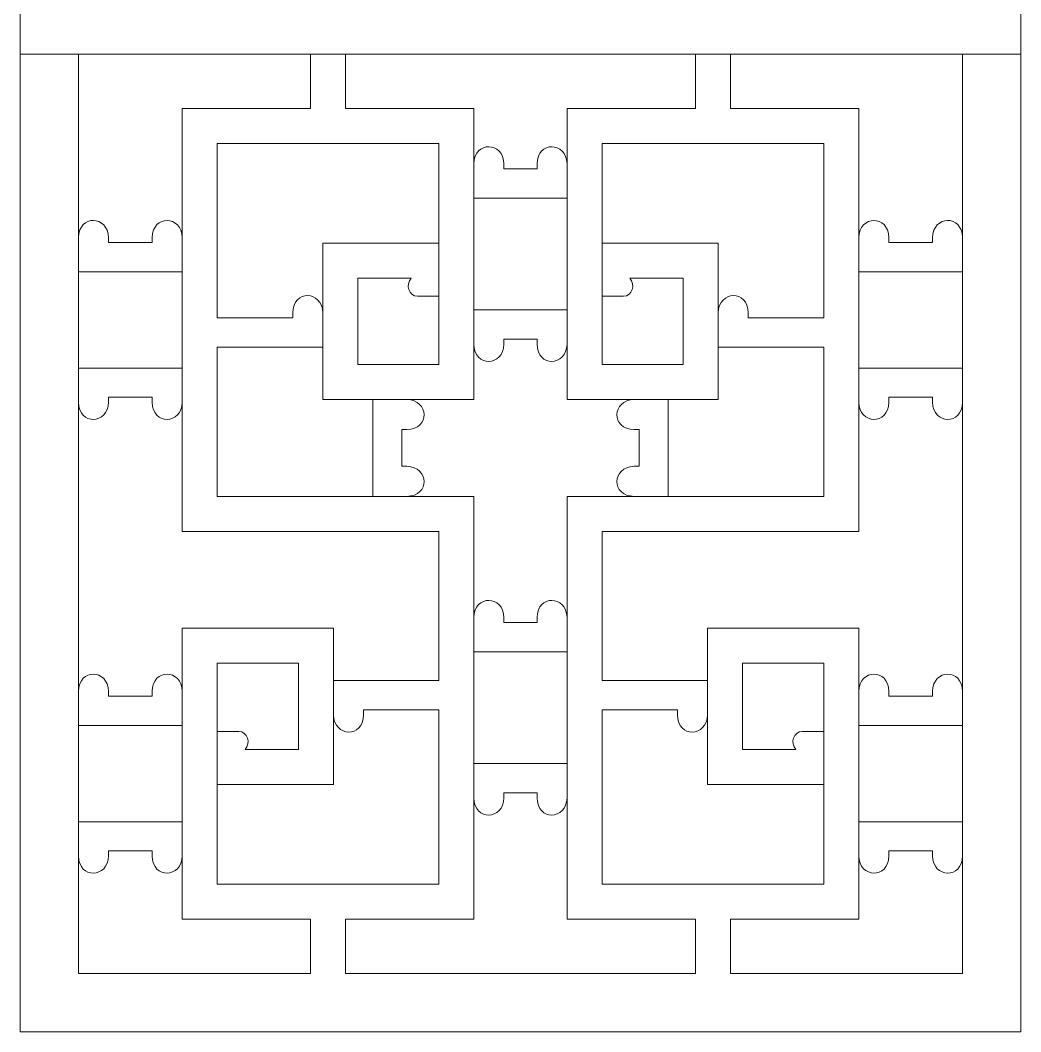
# Model space of a CAD drawing. Header units: centimetres. Extents: x 20.8 to 27.4, y -9.5 to 9.5.
# Drawn here: x 24.612 to 27.368, y -9.5 to -6.715 of the extents above; entities that cross this region are included whole.
import ezdxf

# ---------------------------------------------------------------- set-up
doc = ezdxf.new("R2010")
doc.units = ezdxf.units.CM
doc.header["$MEASUREMENT"] = 0
doc.layers.add('layer 1', color=7, linetype='Continuous')

msp = doc.modelspace()

# ---------------------------------------------------------------- linework, layer by layer
at = {"layer": 'layer 1', "color": 250, "lineweight": 9}
for points in [[(24.61222, -3.95665), (24.61222, -3.95665), (27.36783, -3.95665), (27.36783, -3.95665), (27.36783, -3.95665), (27.36783, -3.95665), (27.36783, -6.80866), (27.36783, -6.80866), (27.36783, -6.80866), (27.36783, -6.80866), (24.61222, -6.80866), (24.61222, -6.80866), (24.61222, -6.80866), (24.61222, -6.80866), (24.61222, -3.95665), (24.61222, -3.95665)], [(24.61222, -6.64799), (24.61222, -6.64799), (27.36783, -6.64799), (27.36783, -6.64799), (27.36783, -6.64799), (27.36783, -6.64799), (27.36783, -9.5), (27.36783, -9.5), (27.36783, -9.5), (27.36783, -9.5), (24.61222, -9.5), (24.61222, -9.5), (24.61222, -9.5), (24.61222, -9.5), (24.61222, -6.64799), (24.61222, -6.64799)]]:
    msp.add_open_spline(points, degree=3, knots=[0, 0, 0, 0, 0.2, 0.2, 0.2, 0.2, 0.4, 0.4, 0.4, 0.4, 0.6, 0.6, 0.6, 0.6, 1, 1, 1, 1], dxfattribs=at)
at = {"layer": 'layer 1', "color": 7, "lineweight": 9}
for points, knots in [([(24.77289, -7.31358), (24.77328, -7.24876), (24.85418, -7.25204), (24.85547, -7.31363), (24.85547, -7.31363), (24.85547, -7.32568), (24.85547, -7.32501), (24.85547, -7.32729), (24.85547, -7.32729), (24.85547, -7.32729), (24.97591, -7.32729), (24.97591, -7.32729), (24.97591, -7.32729), (24.97591, -7.31155), (24.97591, -7.32937), (24.97591, -7.31363), (24.97591, -7.31363), (24.97627, -7.24876), (25.05721, -7.25204), (25.0585, -7.31363), (25.0585, -7.31363), (25.0585, -7.31363), (25.0585, -6.95814), (25.0585, -6.95814), (25.0585, -6.95814), (25.0585, -6.95814), (25.412, -6.95814), (25.412, -6.95814), (25.412, -6.95814), (25.412, -6.95814), (25.412, -6.80866), (25.412, -6.80866), (25.412, -6.80866), (25.412, -6.80866), (24.77289, -6.80866), (24.77289, -6.80866), (24.77289, -6.80866), (24.77289, -6.80866), (24.77289, -7.31358), (24.77289, -7.31358)], [0, 0, 0, 0, 0.0909091, 0.0909091, 0.0909091, 0.0909091, 0.1818182, 0.1818182, 0.1818182, 0.1818182, 0.2727273, 0.2727273, 0.2727273, 0.2727273, 0.3636364, 0.3636364, 0.3636364, 0.3636364, 0.4545455, 0.4545455, 0.4545455, 0.4545455, 0.5454545, 0.5454545, 0.5454545, 0.5454545, 0.6363636, 0.6363636, 0.6363636, 0.6363636, 0.7272727, 0.7272727, 0.7272727, 0.7272727, 0.8181818, 0.8181818, 0.8181818, 0.8181818, 1, 1, 1, 1]), ([(25.50838, -6.80866), (25.50838, -6.80866), (25.50838, -6.95814), (25.50838, -6.95814), (25.50838, -6.95814), (25.50838, -6.95814), (25.86189, -6.95814), (25.86189, -6.95814), (25.86189, -6.95814), (25.86189, -6.95814), (25.86189, -7.11061), (25.86189, -7.11061), (25.86189, -7.11061), (25.86228, -7.04579), (25.94317, -7.04907), (25.94447, -7.11065), (25.94447, -7.11065), (25.94447, -7.12271), (25.94447, -7.12204), (25.94447, -7.12432), (25.94447, -7.12432), (25.94447, -7.12432), (26.03558, -7.12432), (26.03558, -7.12432), (26.03558, -7.12432), (26.03558, -7.10858), (26.03558, -7.12639), (26.03558, -7.11065), (26.03558, -7.11065), (26.03592, -7.04592), (26.11658, -7.04905), (26.11815, -7.11031), (26.11815, -7.11031), (26.11815, -7.11031), (26.11815, -6.95814), (26.11815, -6.95814), (26.11815, -6.95814), (26.11815, -6.95814), (26.47164, -6.95814), (26.47164, -6.95814), (26.47164, -6.95814), (26.47164, -6.95814), (26.47164, -6.80866), (26.47164, -6.80866), (26.47164, -6.80866), (26.47164, -6.80866), (25.50838, -6.80866), (25.50838, -6.80866)], [0, 0, 0, 0, 0.0769231, 0.0769231, 0.0769231, 0.0769231, 0.1538462, 0.1538462, 0.1538462, 0.1538462, 0.2307692, 0.2307692, 0.2307692, 0.2307692, 0.3076923, 0.3076923, 0.3076923, 0.3076923, 0.3846154, 0.3846154, 0.3846154, 0.3846154, 0.4615385, 0.4615385, 0.4615385, 0.4615385, 0.5384615, 0.5384615, 0.5384615, 0.5384615, 0.6153846, 0.6153846, 0.6153846, 0.6153846, 0.6923077, 0.6923077, 0.6923077, 0.6923077, 0.7692308, 0.7692308, 0.7692308, 0.7692308, 0.8461538, 0.8461538, 0.8461538, 0.8461538, 1, 1, 1, 1]), ([(26.56803, -6.80866), (26.56803, -6.80866), (26.56803, -6.95814), (26.56803, -6.95814), (26.56803, -6.95814), (26.56803, -6.95814), (26.92155, -6.95814), (26.92155, -6.95814), (26.92155, -6.95814), (26.92155, -6.95814), (26.92155, -7.31363), (26.92155, -7.31363), (26.92155, -7.31363), (26.92281, -7.25204), (27.00377, -7.24876), (27.00411, -7.31363), (27.00411, -7.31363), (27.00411, -7.32937), (27.00411, -7.31155), (27.00411, -7.32729), (27.00411, -7.32729), (27.00411, -7.32729), (27.12456, -7.32729), (27.12456, -7.32729), (27.12456, -7.32729), (27.12456, -7.32501), (27.12456, -7.32568), (27.12456, -7.31363), (27.12456, -7.31363), (27.12585, -7.25204), (27.20675, -7.24876), (27.20713, -7.31358), (27.20713, -7.31358), (27.20713, -7.31358), (27.20713, -6.80866), (27.20713, -6.80866), (27.20713, -6.80866), (27.20713, -6.80866), (26.56803, -6.80866), (26.56803, -6.80866)], [0, 0, 0, 0, 0.0909091, 0.0909091, 0.0909091, 0.0909091, 0.1818182, 0.1818182, 0.1818182, 0.1818182, 0.2727273, 0.2727273, 0.2727273, 0.2727273, 0.3636364, 0.3636364, 0.3636364, 0.3636364, 0.4545455, 0.4545455, 0.4545455, 0.4545455, 0.5454545, 0.5454545, 0.5454545, 0.5454545, 0.6363636, 0.6363636, 0.6363636, 0.6363636, 0.7272727, 0.7272727, 0.7272727, 0.7272727, 0.8181818, 0.8181818, 0.8181818, 0.8181818, 1, 1, 1, 1]), ([(25.44545, -7.52062), (25.44545, -7.52062), (25.44545, -7.32871), (25.44545, -7.32871), (25.44545, -7.32871), (25.44545, -7.32871), (25.76548, -7.32871), (25.76548, -7.32871), (25.76548, -7.32871), (25.76548, -7.32871), (25.76548, -7.05455), (25.76548, -7.05455), (25.76548, -7.05455), (25.76548, -7.05455), (25.15491, -7.05455), (25.15491, -7.05455), (25.15491, -7.05455), (25.15491, -7.05455), (25.15491, -7.53433), (25.15491, -7.53433), (25.15491, -7.53433), (25.15491, -7.53433), (25.36286, -7.53433), (25.36286, -7.53433), (25.36286, -7.53433), (25.36286, -7.51856), (25.36286, -7.5364), (25.36286, -7.52064), (25.36286, -7.52064), (25.36322, -7.4558), (25.44414, -7.45906), (25.44545, -7.52062)], [0, 0, 0, 0, 0.1111111, 0.1111111, 0.1111111, 0.1111111, 0.2222222, 0.2222222, 0.2222222, 0.2222222, 0.3333333, 0.3333333, 0.3333333, 0.3333333, 0.4444444, 0.4444444, 0.4444444, 0.4444444, 0.5555556, 0.5555556, 0.5555556, 0.5555556, 0.6666667, 0.6666667, 0.6666667, 0.6666667, 0.7777778, 0.7777778, 0.7777778, 0.7777778, 1, 1, 1, 1]), ([(26.53459, -7.52062), (26.53459, -7.52062), (26.53459, -7.4251), (26.53459, -7.4251), (26.53459, -7.4251), (26.53459, -7.4251), (26.53459, -7.32871), (26.53459, -7.32871), (26.53459, -7.32871), (26.53459, -7.32871), (26.21456, -7.32871), (26.21456, -7.32871), (26.21456, -7.32871), (26.21456, -7.32871), (26.21456, -7.05455), (26.21456, -7.05455), (26.21456, -7.05455), (26.21456, -7.05455), (26.82513, -7.05455), (26.82513, -7.05455), (26.82513, -7.05455), (26.82513, -7.05455), (26.82513, -7.53433), (26.82513, -7.53433), (26.82513, -7.53433), (26.82513, -7.53433), (26.61716, -7.53433), (26.61716, -7.53433), (26.61716, -7.53433), (26.61716, -7.51856), (26.61716, -7.5364), (26.61716, -7.52064), (26.61716, -7.52064), (26.61683, -7.4558), (26.53589, -7.45906), (26.53459, -7.52062)], [0, 0, 0, 0, 0.1, 0.1, 0.1, 0.1, 0.2, 0.2, 0.2, 0.2, 0.3, 0.3, 0.3, 0.3, 0.4, 0.4, 0.4, 0.4, 0.5, 0.5, 0.5, 0.5, 0.6, 0.6, 0.6, 0.6, 0.7, 0.7, 0.7, 0.7, 0.8, 0.8, 0.8, 0.8, 1, 1, 1, 1]), ([(25.86189, -7.20467), (25.86189, -7.20467), (25.86189, -7.11061), (25.86189, -7.11061), (25.86189, -7.11061), (25.86189, -7.11061), (25.86189, -7.20467), (25.86189, -7.20467)], [0, 0, 0, 0, 0.3333333, 0.3333333, 0.3333333, 0.3333333, 1, 1, 1, 1]), ([(26.11815, -7.20467), (26.11815, -7.20467), (26.11815, -7.11031), (26.11815, -7.11031), (26.11815, -7.11031), (26.11815, -7.11031), (26.11815, -7.20467), (26.11815, -7.20467)], [0, 0, 0, 0, 0.3333333, 0.3333333, 0.3333333, 0.3333333, 1, 1, 1, 1]), ([(26.11815, -7.20467), (26.11815, -7.20467), (25.86189, -7.20467), (25.86189, -7.20467), (25.86189, -7.20467), (25.86189, -7.20467), (25.86189, -7.51269), (25.86189, -7.51269), (25.86189, -7.51269), (25.86189, -7.51269), (26.11815, -7.51269), (26.11815, -7.51269), (26.11815, -7.51269), (26.11815, -7.51269), (26.11815, -7.20467), (26.11815, -7.20467)], [0, 0, 0, 0, 0.2, 0.2, 0.2, 0.2, 0.4, 0.4, 0.4, 0.4, 0.6, 0.6, 0.6, 0.6, 1, 1, 1, 1]), ([(24.77289, -7.40764), (24.77289, -7.40764), (24.77289, -7.31358), (24.77289, -7.31358), (24.77289, -7.31358), (24.77289, -7.31358), (24.77289, -7.40764), (24.77289, -7.40764)], [0, 0, 0, 0, 0.3333333, 0.3333333, 0.3333333, 0.3333333, 1, 1, 1, 1]), ([(25.0585, -7.40764), (25.0585, -7.40764), (25.0585, -7.31363), (25.0585, -7.31363), (25.0585, -7.31363), (25.0585, -7.31363), (25.0585, -7.40764), (25.0585, -7.40764)], [0, 0, 0, 0, 0.3333333, 0.3333333, 0.3333333, 0.3333333, 1, 1, 1, 1]), ([(26.92155, -7.40764), (26.92155, -7.40764), (26.92155, -7.31363), (26.92155, -7.31363), (26.92155, -7.31363), (26.92155, -7.31363), (26.92155, -7.40764), (26.92155, -7.40764)], [0, 0, 0, 0, 0.3333333, 0.3333333, 0.3333333, 0.3333333, 1, 1, 1, 1]), ([(27.20713, -7.40764), (27.20713, -7.40764), (27.20713, -7.31358), (27.20713, -7.31358), (27.20713, -7.31358), (27.20713, -7.31358), (27.20713, -7.40764), (27.20713, -7.40764)], [0, 0, 0, 0, 0.3333333, 0.3333333, 0.3333333, 0.3333333, 1, 1, 1, 1]), ([(25.76548, -7.4747), (25.76548, -7.4747), (25.76548, -7.32871), (25.76548, -7.32871), (25.76548, -7.32871), (25.76548, -7.32871), (25.76548, -7.4747), (25.76548, -7.4747)], [0, 0, 0, 0, 0.3333333, 0.3333333, 0.3333333, 0.3333333, 1, 1, 1, 1]), ([(26.21456, -7.4747), (26.21456, -7.4747), (26.21456, -7.32871), (26.21456, -7.32871), (26.21456, -7.32871), (26.21456, -7.32871), (26.21456, -7.4747), (26.21456, -7.4747)], [0, 0, 0, 0, 0.3333333, 0.3333333, 0.3333333, 0.3333333, 1, 1, 1, 1]), ([(24.77289, -7.6727), (24.77289, -7.6727), (25.0585, -7.6727), (25.0585, -7.6727), (25.0585, -7.6727), (25.0585, -7.6727), (25.0585, -7.40764), (25.0585, -7.40764), (25.0585, -7.40764), (25.0585, -7.40764), (24.77289, -7.40764), (24.77289, -7.40764), (24.77289, -7.40764), (24.77289, -7.40764), (24.77289, -7.6727), (24.77289, -7.6727)], [0, 0, 0, 0, 0.2, 0.2, 0.2, 0.2, 0.4, 0.4, 0.4, 0.4, 0.6, 0.6, 0.6, 0.6, 1, 1, 1, 1]), ([(27.20713, -7.40764), (27.20713, -7.40764), (26.92155, -7.40764), (26.92155, -7.40764), (26.92155, -7.40764), (26.92155, -7.40764), (26.92155, -7.6727), (26.92155, -7.6727), (26.92155, -7.6727), (26.92155, -7.6727), (27.20713, -7.6727), (27.20713, -7.6727), (27.20713, -7.6727), (27.20713, -7.6727), (27.20713, -7.40764), (27.20713, -7.40764)], [0, 0, 0, 0, 0.2, 0.2, 0.2, 0.2, 0.4, 0.4, 0.4, 0.4, 0.6, 0.6, 0.6, 0.6, 1, 1, 1, 1]), ([(25.68882, -7.4251), (25.67246, -7.44311), (25.68202, -7.47489), (25.70636, -7.4747), (25.70636, -7.4747), (25.72606, -7.4747), (25.74576, -7.4747), (25.76548, -7.4747), (25.76548, -7.4747), (25.76548, -7.4747), (25.76548, -7.6628), (25.76548, -7.6628), (25.76548, -7.6628), (25.76548, -7.6628), (25.54184, -7.6628), (25.54184, -7.6628), (25.54184, -7.6628), (25.54184, -7.6628), (25.54184, -7.4251), (25.54184, -7.4251), (25.54184, -7.4251), (25.54184, -7.4251), (25.68882, -7.4251), (25.68882, -7.4251)], [0, 0, 0, 0, 0.1428571, 0.1428571, 0.1428571, 0.1428571, 0.2857143, 0.2857143, 0.2857143, 0.2857143, 0.4285714, 0.4285714, 0.4285714, 0.4285714, 0.5714286, 0.5714286, 0.5714286, 0.5714286, 0.7142857, 0.7142857, 0.7142857, 0.7142857, 1, 1, 1, 1]), ([(26.2912, -7.4251), (26.30756, -7.44311), (26.29802, -7.47489), (26.27368, -7.4747), (26.27368, -7.4747), (26.25396, -7.4747), (26.23426, -7.4747), (26.21456, -7.4747), (26.21456, -7.4747), (26.21456, -7.4747), (26.21456, -7.6628), (26.21456, -7.6628), (26.21456, -7.6628), (26.21456, -7.6628), (26.43818, -7.6628), (26.43818, -7.6628), (26.43818, -7.6628), (26.43818, -7.6628), (26.43818, -7.4251), (26.43818, -7.4251), (26.43818, -7.4251), (26.43818, -7.4251), (26.2912, -7.4251), (26.2912, -7.4251)], [0, 0, 0, 0, 0.1428571, 0.1428571, 0.1428571, 0.1428571, 0.2857143, 0.2857143, 0.2857143, 0.2857143, 0.4285714, 0.4285714, 0.4285714, 0.4285714, 0.5714286, 0.5714286, 0.5714286, 0.5714286, 0.7142857, 0.7142857, 0.7142857, 0.7142857, 1, 1, 1, 1]), ([(25.86189, -7.60674), (25.86189, -7.60674), (25.86189, -7.51269), (25.86189, -7.51269), (25.86189, -7.51269), (25.86189, -7.51269), (25.86189, -7.60674), (25.86189, -7.60674)], [0, 0, 0, 0, 0.3333333, 0.3333333, 0.3333333, 0.3333333, 1, 1, 1, 1]), ([(26.11815, -7.60702), (26.11815, -7.60702), (26.11815, -7.51269), (26.11815, -7.51269), (26.11815, -7.51269), (26.11815, -7.51269), (26.11815, -7.60702), (26.11815, -7.60702)], [0, 0, 0, 0, 0.3333333, 0.3333333, 0.3333333, 0.3333333, 1, 1, 1, 1]), ([(25.44545, -7.61466), (25.44545, -7.61466), (25.44545, -7.52062), (25.44545, -7.52062), (25.44545, -7.52062), (25.44545, -7.52062), (25.44545, -7.61466), (25.44545, -7.61466)], [0, 0, 0, 0, 0.3333333, 0.3333333, 0.3333333, 0.3333333, 1, 1, 1, 1]), ([(26.53459, -7.61466), (26.53459, -7.61466), (26.53459, -7.52062), (26.53459, -7.52062), (26.53459, -7.52062), (26.53459, -7.52062), (26.53459, -7.61466), (26.53459, -7.61466)], [0, 0, 0, 0, 0.3333333, 0.3333333, 0.3333333, 0.3333333, 1, 1, 1, 1]), ([(26.30305, -8.02579), (26.23821, -8.02543), (26.24148, -7.94447), (26.30305, -7.94318), (26.30305, -7.94318), (26.31513, -7.94318), (26.31446, -7.94318), (26.31674, -7.94318), (26.31674, -7.94318), (26.31674, -7.94318), (26.31674, -7.84178), (26.31674, -7.84178), (26.31674, -7.84178), (26.30098, -7.84178), (26.31882, -7.84178), (26.30305, -7.84178), (26.30305, -7.84178), (26.23821, -7.84144), (26.24148, -7.7605), (26.30305, -7.75921), (26.30305, -7.75921), (26.30305, -7.75921), (26.11815, -7.75921), (26.11815, -7.75921), (26.11815, -7.75921), (26.11815, -7.75921), (26.11815, -7.60702), (26.11815, -7.60702), (26.11815, -7.60702), (26.11658, -7.66828), (26.03592, -7.67143), (26.03558, -7.6067), (26.03558, -7.6067), (26.03558, -7.59094), (26.03558, -7.60878), (26.03558, -7.59301), (26.03558, -7.59301), (26.03558, -7.59301), (25.94447, -7.59301), (25.94447, -7.59301), (25.94447, -7.59301), (25.94447, -7.59532), (25.94447, -7.59462), (25.94447, -7.6067), (25.94447, -7.6067), (25.94317, -7.66828), (25.86228, -7.67154), (25.86189, -7.60674), (25.86189, -7.60674), (25.86189, -7.60674), (25.86189, -7.75921), (25.86189, -7.75921), (25.86189, -7.75921), (25.86189, -7.75921), (25.67697, -7.75921), (25.67697, -7.75921), (25.67697, -7.75921), (25.73854, -7.7605), (25.74181, -7.84144), (25.67697, -7.84178), (25.67697, -7.84178), (25.66121, -7.84178), (25.67904, -7.84178), (25.66328, -7.84178), (25.66328, -7.84178), (25.66328, -7.84178), (25.66328, -7.94318), (25.66328, -7.94318), (25.66328, -7.94318), (25.66556, -7.94318), (25.66489, -7.94318), (25.67697, -7.94318), (25.67697, -7.94318), (25.73854, -7.94447), (25.74181, -8.02543), (25.67697, -8.02579), (25.67697, -8.02579), (25.67697, -8.02579), (25.76548, -8.02579), (25.76548, -8.02579), (25.76548, -8.02579), (25.76548, -8.02579), (25.86189, -8.02579), (25.86189, -8.02579), (25.86189, -8.02579), (25.86189, -8.02579), (25.86189, -8.35975), (25.86189, -8.35975), (25.86189, -8.35975), (25.86228, -8.29493), (25.94317, -8.29822), (25.94447, -8.35977), (25.94447, -8.35977), (25.94447, -8.37185), (25.94447, -8.37118), (25.94447, -8.37346), (25.94447, -8.37346), (25.94447, -8.37346), (26.03558, -8.37346), (26.03558, -8.37346), (26.03558, -8.37346), (26.03558, -8.3577), (26.03558, -8.37554), (26.03558, -8.35977), (26.03558, -8.35977), (26.03592, -8.29506), (26.11656, -8.29819), (26.11815, -8.35943), (26.11815, -8.35943), (26.11815, -8.35943), (26.11815, -8.02579), (26.11815, -8.02579), (26.11815, -8.02579), (26.17977, -8.02579), (26.24143, -8.02579), (26.30305, -8.02579)], [0, 0, 0, 0, 0.0333333, 0.0333333, 0.0333333, 0.0333333, 0.0666667, 0.0666667, 0.0666667, 0.0666667, 0.1, 0.1, 0.1, 0.1, 0.1333333, 0.1333333, 0.1333333, 0.1333333, 0.1666667, 0.1666667, 0.1666667, 0.1666667, 0.2, 0.2, 0.2, 0.2, 0.2333333, 0.2333333, 0.2333333, 0.2333333, 0.2666667, 0.2666667, 0.2666667, 0.2666667, 0.3, 0.3, 0.3, 0.3, 0.3333333, 0.3333333, 0.3333333, 0.3333333, 0.3666667, 0.3666667, 0.3666667, 0.3666667, 0.4, 0.4, 0.4, 0.4, 0.4333333, 0.4333333, 0.4333333, 0.4333333, 0.4666667, 0.4666667, 0.4666667, 0.4666667, 0.5, 0.5, 0.5, 0.5, 0.5333333, 0.5333333, 0.5333333, 0.5333333, 0.5666667, 0.5666667, 0.5666667, 0.5666667, 0.6, 0.6, 0.6, 0.6, 0.6333333, 0.6333333, 0.6333333, 0.6333333, 0.6666667, 0.6666667, 0.6666667, 0.6666667, 0.7, 0.7, 0.7, 0.7, 0.7333333, 0.7333333, 0.7333333, 0.7333333, 0.7666667, 0.7666667, 0.7666667, 0.7666667, 0.8, 0.8, 0.8, 0.8, 0.8333333, 0.8333333, 0.8333333, 0.8333333, 0.8666667, 0.8666667, 0.8666667, 0.8666667, 0.9, 0.9, 0.9, 0.9, 0.9333333, 0.9333333, 0.9333333, 0.9333333, 1, 1, 1, 1]), ([(25.58295, -8.02579), (25.58295, -8.02579), (25.58295, -7.75921), (25.58295, -7.75921), (25.58295, -7.75921), (25.58295, -7.75921), (25.44545, -7.75921), (25.44545, -7.75921), (25.44545, -7.75921), (25.44545, -7.75921), (25.44545, -7.61466), (25.44545, -7.61466), (25.44545, -7.61466), (25.44545, -7.61466), (25.15491, -7.61466), (25.15491, -7.61466), (25.15491, -7.61466), (25.15491, -7.61466), (25.15491, -8.02579), (25.15491, -8.02579), (25.15491, -8.02579), (25.15491, -8.02579), (25.58295, -8.02579), (25.58295, -8.02579)], [0, 0, 0, 0, 0.1428571, 0.1428571, 0.1428571, 0.1428571, 0.2857143, 0.2857143, 0.2857143, 0.2857143, 0.4285714, 0.4285714, 0.4285714, 0.4285714, 0.5714286, 0.5714286, 0.5714286, 0.5714286, 0.7142857, 0.7142857, 0.7142857, 0.7142857, 1, 1, 1, 1]), ([(26.39709, -8.02579), (26.53976, -8.02579), (26.68244, -8.02579), (26.82513, -8.02579), (26.82513, -8.02579), (26.82513, -8.02579), (26.82513, -7.61466), (26.82513, -7.61466), (26.82513, -7.61466), (26.82513, -7.61466), (26.53459, -7.61466), (26.53459, -7.61466), (26.53459, -7.61466), (26.53459, -7.61466), (26.53459, -7.6628), (26.53459, -7.6628), (26.53459, -7.6628), (26.53459, -7.6628), (26.53459, -7.75921), (26.53459, -7.75921), (26.53459, -7.75921), (26.53459, -7.75921), (26.39709, -7.75921), (26.39709, -7.75921), (26.39709, -7.75921), (26.39709, -7.75921), (26.39709, -8.02579), (26.39709, -8.02579)], [0, 0, 0, 0, 0.125, 0.125, 0.125, 0.125, 0.25, 0.25, 0.25, 0.25, 0.375, 0.375, 0.375, 0.375, 0.5, 0.5, 0.5, 0.5, 0.625, 0.625, 0.625, 0.625, 0.75, 0.75, 0.75, 0.75, 1, 1, 1, 1]), ([(24.77289, -7.76676), (24.77289, -7.76676), (24.77289, -7.6727), (24.77289, -7.6727), (24.77289, -7.6727), (24.77289, -7.6727), (24.77289, -7.76676), (24.77289, -7.76676)], [0, 0, 0, 0, 0.3333333, 0.3333333, 0.3333333, 0.3333333, 1, 1, 1, 1]), ([(25.0585, -7.76672), (25.0585, -7.76672), (25.0585, -7.6727), (25.0585, -7.6727), (25.0585, -7.6727), (25.0585, -7.6727), (25.0585, -7.76672), (25.0585, -7.76672)], [0, 0, 0, 0, 0.3333333, 0.3333333, 0.3333333, 0.3333333, 1, 1, 1, 1]), ([(26.92155, -7.6727), (26.92155, -7.6727), (26.92155, -7.76672), (26.92155, -7.76672), (26.92155, -7.76672), (26.92155, -7.76672), (26.92155, -7.6727), (26.92155, -7.6727)], [0, 0, 0, 0, 0.3333333, 0.3333333, 0.3333333, 0.3333333, 1, 1, 1, 1]), ([(27.20713, -7.6727), (27.20713, -7.6727), (27.20713, -7.76676), (27.20713, -7.76676), (27.20713, -7.76676), (27.20713, -7.76676), (27.20713, -7.6727), (27.20713, -7.6727)], [0, 0, 0, 0, 0.3333333, 0.3333333, 0.3333333, 0.3333333, 1, 1, 1, 1]), ([(24.77289, -8.56272), (24.77328, -8.49791), (24.85418, -8.50119), (24.85547, -8.56275), (24.85547, -8.56275), (24.85547, -8.57483), (24.85547, -8.57415), (24.85547, -8.57643), (24.85547, -8.57643), (24.85547, -8.57643), (24.97591, -8.57643), (24.97591, -8.57643), (24.97591, -8.57643), (24.97591, -8.56067), (24.97591, -8.57851), (24.97591, -8.56275), (24.97591, -8.56275), (24.97627, -8.49791), (25.05721, -8.50117), (25.0585, -8.56275), (25.0585, -8.56275), (25.0585, -8.56275), (25.0585, -8.38879), (25.0585, -8.38879), (25.0585, -8.38879), (25.19732, -8.38879), (25.33613, -8.38879), (25.47495, -8.38879), (25.47495, -8.38879), (25.47495, -8.38879), (25.47495, -8.53331), (25.47495, -8.53331), (25.47495, -8.53331), (25.47495, -8.53331), (25.76548, -8.53331), (25.76548, -8.53331), (25.76548, -8.53331), (25.76548, -8.53331), (25.76548, -8.1222), (25.76548, -8.1222), (25.76548, -8.1222), (25.76548, -8.1222), (25.0585, -8.1222), (25.0585, -8.1222), (25.0585, -8.1222), (25.0585, -8.1222), (25.0585, -7.76672), (25.0585, -7.76672), (25.0585, -7.76672), (25.05721, -7.8283), (24.97627, -7.83158), (24.97591, -7.76672), (24.97591, -7.76672), (24.97591, -7.75098), (24.97591, -7.7688), (24.97591, -7.75305), (24.97591, -7.75305), (24.97591, -7.75305), (24.85547, -7.75305), (24.85547, -7.75305), (24.85547, -7.75305), (24.85547, -7.75534), (24.85547, -7.75466), (24.85547, -7.76672), (24.85547, -7.76672), (24.85418, -7.8283), (24.77328, -7.83158), (24.77289, -7.76676), (24.77289, -7.76676), (24.77289, -7.76676), (24.77289, -8.56272), (24.77289, -8.56272)], [0, 0, 0, 0, 0.0526316, 0.0526316, 0.0526316, 0.0526316, 0.1052632, 0.1052632, 0.1052632, 0.1052632, 0.1578947, 0.1578947, 0.1578947, 0.1578947, 0.2105263, 0.2105263, 0.2105263, 0.2105263, 0.2631579, 0.2631579, 0.2631579, 0.2631579, 0.3157895, 0.3157895, 0.3157895, 0.3157895, 0.3684211, 0.3684211, 0.3684211, 0.3684211, 0.4210526, 0.4210526, 0.4210526, 0.4210526, 0.4736842, 0.4736842, 0.4736842, 0.4736842, 0.5263158, 0.5263158, 0.5263158, 0.5263158, 0.5789474, 0.5789474, 0.5789474, 0.5789474, 0.6315789, 0.6315789, 0.6315789, 0.6315789, 0.6842105, 0.6842105, 0.6842105, 0.6842105, 0.7368421, 0.7368421, 0.7368421, 0.7368421, 0.7894737, 0.7894737, 0.7894737, 0.7894737, 0.8421053, 0.8421053, 0.8421053, 0.8421053, 0.8947368, 0.8947368, 0.8947368, 0.8947368, 1, 1, 1, 1]), ([(25.67697, -7.75921), (25.67697, -7.75921), (25.58295, -7.75921), (25.58295, -7.75921), (25.58295, -7.75921), (25.58295, -7.75921), (25.67697, -7.75921), (25.67697, -7.75921)], [0, 0, 0, 0, 0.3333333, 0.3333333, 0.3333333, 0.3333333, 1, 1, 1, 1]), ([(27.20713, -7.76676), (27.20675, -7.83158), (27.12585, -7.8283), (27.12456, -7.76672), (27.12456, -7.76672), (27.12456, -7.75466), (27.12456, -7.75534), (27.12456, -7.75305), (27.12456, -7.75305), (27.12456, -7.75305), (27.00411, -7.75305), (27.00411, -7.75305), (27.00411, -7.75305), (27.00411, -7.7688), (27.00411, -7.75098), (27.00411, -7.76672), (27.00411, -7.76672), (27.00377, -7.83158), (26.92281, -7.8283), (26.92155, -7.76672), (26.92155, -7.76672), (26.92155, -7.76672), (26.92155, -8.1222), (26.92155, -8.1222), (26.92155, -8.1222), (26.92155, -8.1222), (26.21456, -8.1222), (26.21456, -8.1222), (26.21456, -8.1222), (26.21456, -8.1222), (26.21456, -8.53331), (26.21456, -8.53331), (26.21456, -8.53331), (26.21456, -8.53331), (26.5051, -8.53331), (26.5051, -8.53331), (26.5051, -8.53331), (26.5051, -8.53331), (26.5051, -8.38879), (26.5051, -8.38879), (26.5051, -8.38879), (26.64389, -8.38879), (26.78271, -8.38879), (26.92155, -8.38879), (26.92155, -8.38879), (26.92155, -8.38879), (26.92155, -8.56275), (26.92155, -8.56275), (26.92155, -8.56275), (26.92281, -8.50117), (27.00377, -8.49791), (27.00411, -8.56275), (27.00411, -8.56275), (27.00411, -8.57851), (27.00411, -8.56067), (27.00411, -8.57643), (27.00411, -8.57643), (27.00411, -8.57643), (27.12456, -8.57643), (27.12456, -8.57643), (27.12456, -8.57643), (27.12456, -8.57415), (27.12456, -8.57483), (27.12456, -8.56275), (27.12456, -8.56275), (27.12585, -8.50119), (27.20675, -8.49791), (27.20713, -8.56272), (27.20713, -8.56272), (27.20713, -8.56272), (27.20713, -7.76676), (27.20713, -7.76676)], [0, 0, 0, 0, 0.0526316, 0.0526316, 0.0526316, 0.0526316, 0.1052632, 0.1052632, 0.1052632, 0.1052632, 0.1578947, 0.1578947, 0.1578947, 0.1578947, 0.2105263, 0.2105263, 0.2105263, 0.2105263, 0.2631579, 0.2631579, 0.2631579, 0.2631579, 0.3157895, 0.3157895, 0.3157895, 0.3157895, 0.3684211, 0.3684211, 0.3684211, 0.3684211, 0.4210526, 0.4210526, 0.4210526, 0.4210526, 0.4736842, 0.4736842, 0.4736842, 0.4736842, 0.5263158, 0.5263158, 0.5263158, 0.5263158, 0.5789474, 0.5789474, 0.5789474, 0.5789474, 0.6315789, 0.6315789, 0.6315789, 0.6315789, 0.6842105, 0.6842105, 0.6842105, 0.6842105, 0.7368421, 0.7368421, 0.7368421, 0.7368421, 0.7894737, 0.7894737, 0.7894737, 0.7894737, 0.8421053, 0.8421053, 0.8421053, 0.8421053, 0.8947368, 0.8947368, 0.8947368, 0.8947368, 1, 1, 1, 1]), ([(26.39709, -7.75921), (26.39709, -7.75921), (26.30305, -7.75921), (26.30305, -7.75921), (26.30305, -7.75921), (26.30305, -7.75921), (26.39709, -7.75921), (26.39709, -7.75921)], [0, 0, 0, 0, 0.3333333, 0.3333333, 0.3333333, 0.3333333, 1, 1, 1, 1]), ([(25.67697, -8.02579), (25.67697, -8.02579), (25.58295, -8.02579), (25.58295, -8.02579), (25.58295, -8.02579), (25.58295, -8.02579), (25.67697, -8.02579), (25.67697, -8.02579)], [0, 0, 0, 0, 0.3333333, 0.3333333, 0.3333333, 0.3333333, 1, 1, 1, 1]), ([(26.39709, -8.02579), (26.39709, -8.02579), (26.30305, -8.02579), (26.30305, -8.02579), (26.30305, -8.02579), (26.30305, -8.02579), (26.39709, -8.02579), (26.39709, -8.02579)], [0, 0, 0, 0, 0.3333333, 0.3333333, 0.3333333, 0.3333333, 1, 1, 1, 1]), ([(25.86189, -8.45381), (25.86189, -8.45381), (25.86189, -8.35975), (25.86189, -8.35975), (25.86189, -8.35975), (25.86189, -8.35975), (25.86189, -8.45381), (25.86189, -8.45381)], [0, 0, 0, 0, 0.3333333, 0.3333333, 0.3333333, 0.3333333, 1, 1, 1, 1]), ([(26.11815, -8.45381), (26.11815, -8.45381), (26.11815, -8.35943), (26.11815, -8.35943), (26.11815, -8.35943), (26.11815, -8.35943), (26.11815, -8.45381), (26.11815, -8.45381)], [0, 0, 0, 0, 0.3333333, 0.3333333, 0.3333333, 0.3333333, 1, 1, 1, 1]), ([(26.11815, -8.45381), (26.11815, -8.45381), (25.86189, -8.45381), (25.86189, -8.45381), (25.86189, -8.45381), (25.86189, -8.45381), (25.86189, -8.76183), (25.86189, -8.76183), (25.86189, -8.76183), (25.86189, -8.76183), (26.11815, -8.76183), (26.11815, -8.76183), (26.11815, -8.76183), (26.11815, -8.76183), (26.11815, -8.45381), (26.11815, -8.45381)], [0, 0, 0, 0, 0.2, 0.2, 0.2, 0.2, 0.4, 0.4, 0.4, 0.4, 0.6, 0.6, 0.6, 0.6, 1, 1, 1, 1]), ([(25.23155, -8.72287), (25.24792, -8.70486), (25.23837, -8.6731), (25.21401, -8.67329), (25.21401, -8.67329), (25.19431, -8.67329), (25.17461, -8.67329), (25.15491, -8.67329), (25.15491, -8.67329), (25.15491, -8.67329), (25.15491, -8.48519), (25.15491, -8.48519), (25.15491, -8.48519), (25.15491, -8.48519), (25.37854, -8.48519), (25.37854, -8.48519), (25.37854, -8.48519), (25.37854, -8.48519), (25.37854, -8.72287), (25.37854, -8.72287), (25.37854, -8.72287), (25.37854, -8.72287), (25.23155, -8.72287), (25.23155, -8.72287)], [0, 0, 0, 0, 0.1428571, 0.1428571, 0.1428571, 0.1428571, 0.2857143, 0.2857143, 0.2857143, 0.2857143, 0.4285714, 0.4285714, 0.4285714, 0.4285714, 0.5714286, 0.5714286, 0.5714286, 0.5714286, 0.7142857, 0.7142857, 0.7142857, 0.7142857, 1, 1, 1, 1]), ([(26.74849, -8.72287), (26.73211, -8.70486), (26.74167, -8.6731), (26.76601, -8.67329), (26.76601, -8.67329), (26.78571, -8.67329), (26.80541, -8.67329), (26.82513, -8.67329), (26.82513, -8.67329), (26.82513, -8.67329), (26.82513, -8.48519), (26.82513, -8.48519), (26.82513, -8.48519), (26.82513, -8.48519), (26.60149, -8.48519), (26.60149, -8.48519), (26.60149, -8.48519), (26.60149, -8.48519), (26.60149, -8.72287), (26.60149, -8.72287), (26.60149, -8.72287), (26.60149, -8.72287), (26.74849, -8.72287), (26.74849, -8.72287)], [0, 0, 0, 0, 0.1428571, 0.1428571, 0.1428571, 0.1428571, 0.2857143, 0.2857143, 0.2857143, 0.2857143, 0.4285714, 0.4285714, 0.4285714, 0.4285714, 0.5714286, 0.5714286, 0.5714286, 0.5714286, 0.7142857, 0.7142857, 0.7142857, 0.7142857, 1, 1, 1, 1]), ([(25.47495, -8.53331), (25.47495, -8.53331), (25.47495, -8.62735), (25.47495, -8.62735), (25.47495, -8.62735), (25.47495, -8.62735), (25.47495, -8.53331), (25.47495, -8.53331)], [0, 0, 0, 0, 0.3333333, 0.3333333, 0.3333333, 0.3333333, 1, 1, 1, 1]), ([(26.5051, -8.53331), (26.5051, -8.53331), (26.5051, -8.62735), (26.5051, -8.62735), (26.5051, -8.62735), (26.5051, -8.62735), (26.5051, -8.53331), (26.5051, -8.53331)], [0, 0, 0, 0, 0.3333333, 0.3333333, 0.3333333, 0.3333333, 1, 1, 1, 1]), ([(24.77289, -8.65678), (24.77289, -8.65678), (24.77289, -8.56272), (24.77289, -8.56272), (24.77289, -8.56272), (24.77289, -8.56272), (24.77289, -8.65678), (24.77289, -8.65678)], [0, 0, 0, 0, 0.3333333, 0.3333333, 0.3333333, 0.3333333, 1, 1, 1, 1]), ([(25.0585, -8.65678), (25.0585, -8.65678), (25.0585, -8.56275), (25.0585, -8.56275), (25.0585, -8.56275), (25.0585, -8.56275), (25.0585, -8.65678), (25.0585, -8.65678)], [0, 0, 0, 0, 0.3333333, 0.3333333, 0.3333333, 0.3333333, 1, 1, 1, 1]), ([(26.92155, -8.65678), (26.92155, -8.65678), (26.92155, -8.56275), (26.92155, -8.56275), (26.92155, -8.56275), (26.92155, -8.56275), (26.92155, -8.65678), (26.92155, -8.65678)], [0, 0, 0, 0, 0.3333333, 0.3333333, 0.3333333, 0.3333333, 1, 1, 1, 1]), ([(27.20713, -8.65678), (27.20713, -8.65678), (27.20713, -8.56272), (27.20713, -8.56272), (27.20713, -8.56272), (27.20713, -8.56272), (27.20713, -8.65678), (27.20713, -8.65678)], [0, 0, 0, 0, 0.3333333, 0.3333333, 0.3333333, 0.3333333, 1, 1, 1, 1]), ([(25.47495, -8.62735), (25.47495, -8.62735), (25.47495, -8.81928), (25.47495, -8.81928), (25.47495, -8.81928), (25.47495, -8.81928), (25.15491, -8.81928), (25.15491, -8.81928), (25.15491, -8.81928), (25.15491, -8.81928), (25.15491, -9.09344), (25.15491, -9.09344), (25.15491, -9.09344), (25.15491, -9.09344), (25.76548, -9.09344), (25.76548, -9.09344), (25.76548, -9.09344), (25.76548, -9.09344), (25.76548, -8.61366), (25.76548, -8.61366), (25.76548, -8.61366), (25.76548, -8.61366), (25.55751, -8.61366), (25.55751, -8.61366), (25.55751, -8.61366), (25.55751, -8.6294), (25.55751, -8.61159), (25.55751, -8.62733), (25.55751, -8.62733), (25.55717, -8.69217), (25.47626, -8.6889), (25.47495, -8.62735)], [0, 0, 0, 0, 0.1111111, 0.1111111, 0.1111111, 0.1111111, 0.2222222, 0.2222222, 0.2222222, 0.2222222, 0.3333333, 0.3333333, 0.3333333, 0.3333333, 0.4444444, 0.4444444, 0.4444444, 0.4444444, 0.5555556, 0.5555556, 0.5555556, 0.5555556, 0.6666667, 0.6666667, 0.6666667, 0.6666667, 0.7777778, 0.7777778, 0.7777778, 0.7777778, 1, 1, 1, 1]), ([(26.21456, -8.61366), (26.21456, -8.61366), (26.42251, -8.61366), (26.42251, -8.61366), (26.42251, -8.61366), (26.42251, -8.6294), (26.42251, -8.61159), (26.42251, -8.62733), (26.42251, -8.62733), (26.42286, -8.69217), (26.50378, -8.6889), (26.5051, -8.62735), (26.5051, -8.62735), (26.5051, -8.62735), (26.5051, -8.81928), (26.5051, -8.81928), (26.5051, -8.81928), (26.5051, -8.81928), (26.82513, -8.81928), (26.82513, -8.81928), (26.82513, -8.81928), (26.82513, -8.81928), (26.82513, -9.09344), (26.82513, -9.09344), (26.82513, -9.09344), (26.82513, -9.09344), (26.21456, -9.09344), (26.21456, -9.09344), (26.21456, -9.09344), (26.21456, -9.09344), (26.21456, -8.61366), (26.21456, -8.61366)], [0, 0, 0, 0, 0.1111111, 0.1111111, 0.1111111, 0.1111111, 0.2222222, 0.2222222, 0.2222222, 0.2222222, 0.3333333, 0.3333333, 0.3333333, 0.3333333, 0.4444444, 0.4444444, 0.4444444, 0.4444444, 0.5555556, 0.5555556, 0.5555556, 0.5555556, 0.6666667, 0.6666667, 0.6666667, 0.6666667, 0.7777778, 0.7777778, 0.7777778, 0.7777778, 1, 1, 1, 1]), ([(24.77289, -8.92185), (24.77289, -8.92185), (25.0585, -8.92185), (25.0585, -8.92185), (25.0585, -8.92185), (25.0585, -8.92185), (25.0585, -8.65678), (25.0585, -8.65678), (25.0585, -8.65678), (25.0585, -8.65678), (24.77289, -8.65678), (24.77289, -8.65678), (24.77289, -8.65678), (24.77289, -8.65678), (24.77289, -8.92185), (24.77289, -8.92185)], [0, 0, 0, 0, 0.2, 0.2, 0.2, 0.2, 0.4, 0.4, 0.4, 0.4, 0.6, 0.6, 0.6, 0.6, 1, 1, 1, 1]), ([(26.92155, -8.65678), (26.92155, -8.65678), (26.92155, -8.92185), (26.92155, -8.92185), (26.92155, -8.92185), (26.92155, -8.92185), (27.20713, -8.92185), (27.20713, -8.92185), (27.20713, -8.92185), (27.20713, -8.92185), (27.20713, -8.65678), (27.20713, -8.65678), (27.20713, -8.65678), (27.20713, -8.65678), (26.92155, -8.65678), (26.92155, -8.65678)], [0, 0, 0, 0, 0.2, 0.2, 0.2, 0.2, 0.4, 0.4, 0.4, 0.4, 0.6, 0.6, 0.6, 0.6, 1, 1, 1, 1]), ([(25.15491, -8.81928), (25.15491, -8.81928), (25.15491, -8.67329), (25.15491, -8.67329), (25.15491, -8.67329), (25.15491, -8.67329), (25.15491, -8.81928), (25.15491, -8.81928)], [0, 0, 0, 0, 0.3333333, 0.3333333, 0.3333333, 0.3333333, 1, 1, 1, 1]), ([(26.82513, -8.81928), (26.82513, -8.81928), (26.82513, -8.67329), (26.82513, -8.67329), (26.82513, -8.67329), (26.82513, -8.67329), (26.82513, -8.81928), (26.82513, -8.81928)], [0, 0, 0, 0, 0.3333333, 0.3333333, 0.3333333, 0.3333333, 1, 1, 1, 1]), ([(25.86189, -8.76183), (25.86189, -8.76183), (25.86189, -8.85591), (25.86189, -8.85591), (25.86189, -8.85591), (25.86189, -8.85591), (25.86189, -8.76183), (25.86189, -8.76183)], [0, 0, 0, 0, 0.3333333, 0.3333333, 0.3333333, 0.3333333, 1, 1, 1, 1]), ([(26.11815, -8.76183), (26.11815, -8.76183), (26.11815, -8.85618), (26.11815, -8.85618), (26.11815, -8.85618), (26.11815, -8.85618), (26.11815, -8.76183), (26.11815, -8.76183)], [0, 0, 0, 0, 0.3333333, 0.3333333, 0.3333333, 0.3333333, 1, 1, 1, 1]), ([(26.47164, -9.33932), (26.47164, -9.33932), (26.47164, -9.18982), (26.47164, -9.18982), (26.47164, -9.18982), (26.47164, -9.18982), (26.11815, -9.18982), (26.11815, -9.18982), (26.11815, -9.18982), (26.11815, -9.18982), (26.11815, -8.85618), (26.11815, -8.85618), (26.11815, -8.85618), (26.11656, -8.91742), (26.03592, -8.92056), (26.03558, -8.85585), (26.03558, -8.85585), (26.03558, -8.84008), (26.03558, -8.85792), (26.03558, -8.84215), (26.03558, -8.84215), (26.03558, -8.84215), (25.94447, -8.84215), (25.94447, -8.84215), (25.94447, -8.84215), (25.94447, -8.84444), (25.94447, -8.84376), (25.94447, -8.85585), (25.94447, -8.85585), (25.94319, -8.9174), (25.86229, -8.92068), (25.86189, -8.85591), (25.86189, -8.85591), (25.86189, -8.85591), (25.86189, -9.18982), (25.86189, -9.18982), (25.86189, -9.18982), (25.86189, -9.18982), (25.50838, -9.18982), (25.50838, -9.18982), (25.50838, -9.18982), (25.50838, -9.18982), (25.50838, -9.33932), (25.50838, -9.33932), (25.50838, -9.33932), (25.50838, -9.33932), (26.47164, -9.33932), (26.47164, -9.33932)], [0, 0, 0, 0, 0.0769231, 0.0769231, 0.0769231, 0.0769231, 0.1538462, 0.1538462, 0.1538462, 0.1538462, 0.2307692, 0.2307692, 0.2307692, 0.2307692, 0.3076923, 0.3076923, 0.3076923, 0.3076923, 0.3846154, 0.3846154, 0.3846154, 0.3846154, 0.4615385, 0.4615385, 0.4615385, 0.4615385, 0.5384615, 0.5384615, 0.5384615, 0.5384615, 0.6153846, 0.6153846, 0.6153846, 0.6153846, 0.6923077, 0.6923077, 0.6923077, 0.6923077, 0.7692308, 0.7692308, 0.7692308, 0.7692308, 0.8461538, 0.8461538, 0.8461538, 0.8461538, 1, 1, 1, 1]), ([(24.77289, -8.92185), (24.77289, -8.92185), (24.77289, -9.0159), (24.77289, -9.0159), (24.77289, -9.0159), (24.77289, -9.0159), (24.77289, -8.92185), (24.77289, -8.92185)], [0, 0, 0, 0, 0.3333333, 0.3333333, 0.3333333, 0.3333333, 1, 1, 1, 1]), ([(25.0585, -8.92185), (25.0585, -8.92185), (25.0585, -9.01586), (25.0585, -9.01586), (25.0585, -9.01586), (25.0585, -9.01586), (25.0585, -8.92185), (25.0585, -8.92185)], [0, 0, 0, 0, 0.3333333, 0.3333333, 0.3333333, 0.3333333, 1, 1, 1, 1]), ([(26.92155, -8.92185), (26.92155, -8.92185), (26.92155, -9.01586), (26.92155, -9.01586), (26.92155, -9.01586), (26.92155, -9.01586), (26.92155, -8.92185), (26.92155, -8.92185)], [0, 0, 0, 0, 0.3333333, 0.3333333, 0.3333333, 0.3333333, 1, 1, 1, 1]), ([(27.20713, -8.92185), (27.20713, -8.92185), (27.20713, -9.01588), (27.20713, -9.01588), (27.20713, -9.01588), (27.20713, -9.01588), (27.20713, -8.92185), (27.20713, -8.92185)], [0, 0, 0, 0, 0.3333333, 0.3333333, 0.3333333, 0.3333333, 1, 1, 1, 1]), ([(25.412, -9.33932), (25.412, -9.33932), (25.412, -9.18982), (25.412, -9.18982), (25.412, -9.18982), (25.412, -9.18982), (25.0585, -9.18982), (25.0585, -9.18982), (25.0585, -9.18982), (25.0585, -9.18982), (25.0585, -9.01586), (25.0585, -9.01586), (25.0585, -9.01586), (25.05721, -9.07746), (24.97627, -9.0807), (24.97591, -9.01586), (24.97591, -9.01586), (24.97591, -9.0001), (24.97591, -9.01794), (24.97591, -9.00217), (24.97591, -9.00217), (24.97591, -9.00217), (24.85547, -9.00217), (24.85547, -9.00217), (24.85547, -9.00217), (24.85547, -9.00448), (24.85547, -9.00378), (24.85547, -9.01586), (24.85547, -9.01586), (24.85418, -9.07744), (24.77328, -9.0807), (24.77289, -9.0159), (24.77289, -9.0159), (24.77289, -9.0159), (24.77289, -9.33932), (24.77289, -9.33932), (24.77289, -9.33932), (24.77289, -9.33932), (25.412, -9.33932), (25.412, -9.33932)], [0, 0, 0, 0, 0.0909091, 0.0909091, 0.0909091, 0.0909091, 0.1818182, 0.1818182, 0.1818182, 0.1818182, 0.2727273, 0.2727273, 0.2727273, 0.2727273, 0.3636364, 0.3636364, 0.3636364, 0.3636364, 0.4545455, 0.4545455, 0.4545455, 0.4545455, 0.5454545, 0.5454545, 0.5454545, 0.5454545, 0.6363636, 0.6363636, 0.6363636, 0.6363636, 0.7272727, 0.7272727, 0.7272727, 0.7272727, 0.8181818, 0.8181818, 0.8181818, 0.8181818, 1, 1, 1, 1]), ([(27.20713, -9.01588), (27.20675, -9.0807), (27.12585, -9.07744), (27.12456, -9.01586), (27.12456, -9.01586), (27.12456, -9.00378), (27.12456, -9.00448), (27.12456, -9.00217), (27.12456, -9.00217), (27.12456, -9.00217), (27.00411, -9.00217), (27.00411, -9.00217), (27.00411, -9.00217), (27.00411, -9.01794), (27.00411, -9.0001), (27.00411, -9.01586), (27.00411, -9.01586), (27.00377, -9.0807), (26.92281, -9.07744), (26.92155, -9.01586), (26.92155, -9.01586), (26.92155, -9.01586), (26.92155, -9.18982), (26.92155, -9.18982), (26.92155, -9.18982), (26.92155, -9.18982), (26.56803, -9.18982), (26.56803, -9.18982), (26.56803, -9.18982), (26.56803, -9.18982), (26.56803, -9.33932), (26.56803, -9.33932), (26.56803, -9.33932), (26.56803, -9.33932), (27.20713, -9.33932), (27.20713, -9.33932), (27.20713, -9.33932), (27.20713, -9.33932), (27.20713, -9.01588), (27.20713, -9.01588)], [0, 0, 0, 0, 0.0909091, 0.0909091, 0.0909091, 0.0909091, 0.1818182, 0.1818182, 0.1818182, 0.1818182, 0.2727273, 0.2727273, 0.2727273, 0.2727273, 0.3636364, 0.3636364, 0.3636364, 0.3636364, 0.4545455, 0.4545455, 0.4545455, 0.4545455, 0.5454545, 0.5454545, 0.5454545, 0.5454545, 0.6363636, 0.6363636, 0.6363636, 0.6363636, 0.7272727, 0.7272727, 0.7272727, 0.7272727, 0.8181818, 0.8181818, 0.8181818, 0.8181818, 1, 1, 1, 1])]:
    msp.add_open_spline(points, degree=3, knots=knots, dxfattribs=at)

doc.saveas('drawing.dxf')
